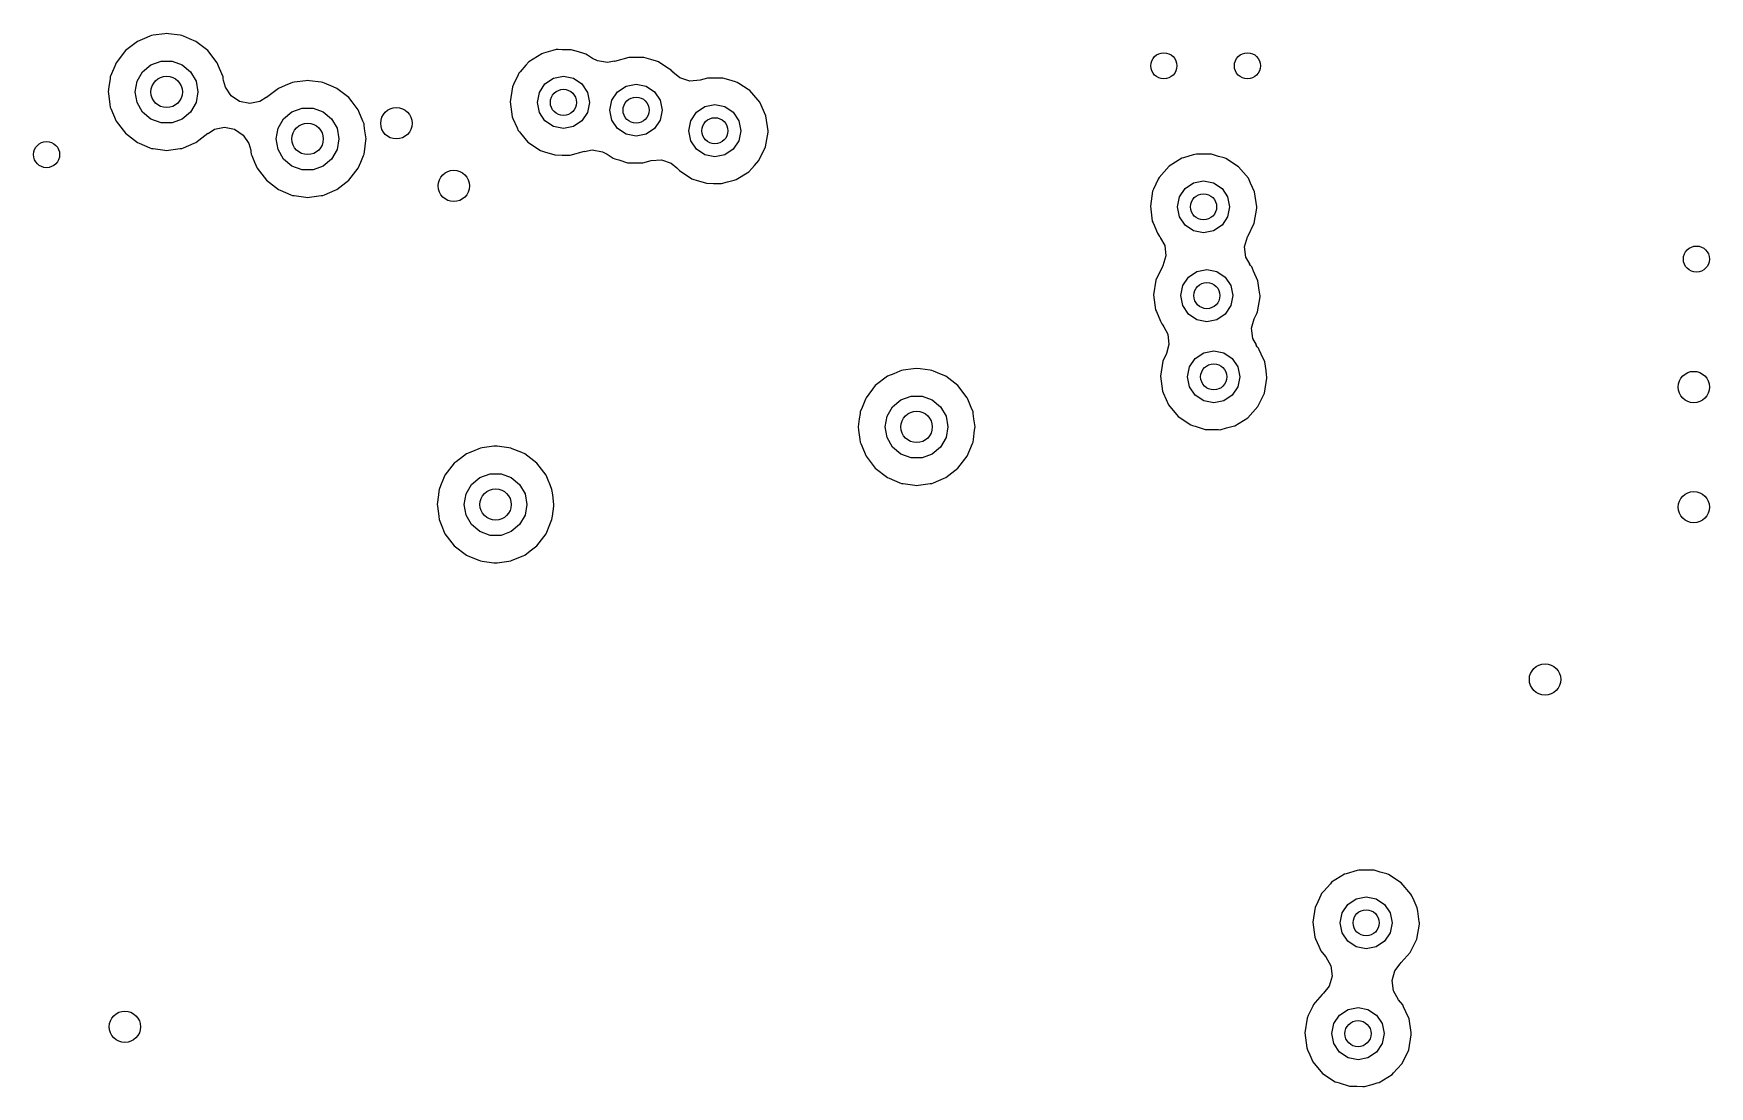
# Model space of a CAD drawing. Extents: x 0.99 to 4.24, y -7.27 to -4.02.
# Drawn here: x 1.916 to 2.548, y -6.552 to -6.155 of the extents above; entities that cross this region are included whole.
import ezdxf

# ---------------------------------------------------------------- set-up
doc = ezdxf.new("R2010")
doc.units = 0
doc.header["$MEASUREMENT"] = 0
doc.layers.add('BLACK', color=7, linetype='CONTINUOUS')

msp = doc.modelspace()

# ---------------------------------------------------------------- linework, layer by layer
at = {"layer": 'BLACK', "linetype": 'CONTINUOUS'}
for p, q in [((1.95553, -6.1581), (1.95097, -6.1616)), ((1.95822, -6.15698), (1.95553, -6.1581)), ((1.96023, -6.15615), (1.95822, -6.15698)), ((1.96084, -6.1559), (1.96023, -6.15615)), ((1.96023, -6.15615), (1.96023, -6.15615)), ((1.96148, -6.15581), (1.96084, -6.1559)), ((1.96589, -6.15523), (1.96148, -6.15581)), ((1.96148, -6.15581), (1.96148, -6.15581)), ((1.96654, -6.15515), (1.96589, -6.15523)), ((1.96718, -6.15523), (1.96654, -6.15515)), ((1.97159, -6.15581), (1.96718, -6.15523)), ((1.97223, -6.1559), (1.97159, -6.15581)), ((1.97159, -6.15581), (1.97159, -6.15581)), ((1.97284, -6.15615), (1.97223, -6.1559)), ((1.97514, -6.1571), (1.97284, -6.15615)), ((1.97284, -6.15615), (1.97284, -6.15615)), ((1.97754, -6.1581), (1.97514, -6.1571)), ((1.98211, -6.1616), (1.97754, -6.1581)), ((1.94747, -6.16616), (1.94696, -6.16739)), ((1.95097, -6.1616), (1.94747, -6.16616)), ((1.95749, -6.16957), (1.96063, -6.16694)), ((1.96063, -6.16694), (1.96448, -6.16553)), ((1.96448, -6.16553), (1.96859, -6.16553)), ((1.96859, -6.16553), (1.97244, -6.16694)), ((1.97244, -6.16694), (1.97558, -6.16957)), ((1.9856, -6.16616), (1.98211, -6.1616)), ((1.98611, -6.16739), (1.9856, -6.16616)), ((2.10201, -6.1671), (2.09985, -6.16954)), ((2.10314, -6.16582), (2.10201, -6.1671)), ((2.10795, -6.16278), (2.10314, -6.16582)), ((2.10863, -6.16259), (2.10795, -6.16278)), ((2.11211, -6.1616), (2.10863, -6.16259)), ((2.10863, -6.16259), (2.10863, -6.16259)), ((2.11342, -6.16122), (2.11211, -6.1616)), ((2.11413, -6.16123), (2.11342, -6.16122)), ((2.11564, -6.16124), (2.11413, -6.16123)), ((2.11911, -6.16126), (2.11564, -6.16124)), ((2.12183, -6.16207), (2.11911, -6.16126)), ((2.12388, -6.16268), (2.12183, -6.16207)), ((2.12456, -6.16289), (2.12388, -6.16268)), ((2.12388, -6.16268), (2.12388, -6.16268)), ((2.12515, -6.16327), (2.12456, -6.16289)), ((2.12709, -6.16453), (2.12515, -6.16327)), ((2.12515, -6.16327), (2.12515, -6.16327)), ((2.12896, -6.16548), (2.12709, -6.16453)), ((2.13279, -6.16613), (2.12896, -6.16548)), ((2.13529, -6.16556), (2.13279, -6.16613)), ((2.13533, -6.16571), (2.13529, -6.16556)), ((2.1408, -6.16415), (2.13533, -6.16571)), ((2.14151, -6.16415), (2.1408, -6.16415)), ((2.14302, -6.16416), (2.14151, -6.16415)), ((2.14649, -6.16418), (2.14302, -6.16416)), ((2.14909, -6.16496), (2.14649, -6.16418)), ((2.15126, -6.16561), (2.14909, -6.16496)), ((2.15194, -6.16581), (2.15126, -6.16561)), ((2.15126, -6.16561), (2.15126, -6.16561)), ((2.15254, -6.1662), (2.15194, -6.16581)), ((2.15612, -6.16852), (2.15254, -6.1662)), ((1.94518, -6.17211), (1.94478, -6.1752)), ((1.94527, -6.17147), (1.94518, -6.17211)), ((1.94518, -6.17211), (1.94518, -6.17211)), ((1.94573, -6.17035), (1.94527, -6.17147)), ((1.94696, -6.16739), (1.94573, -6.17035)), ((1.95472, -6.17717), (1.95544, -6.17313)), ((1.95544, -6.17313), (1.95749, -6.16957)), ((1.97558, -6.16957), (1.97763, -6.17313)), ((1.97763, -6.17313), (1.97835, -6.17717)), ((1.98734, -6.17035), (1.98611, -6.16739)), ((1.9878, -6.17147), (1.98734, -6.17035)), ((1.98789, -6.17211), (1.9878, -6.17147)), ((1.98799, -6.17289), (1.98789, -6.17211)), ((1.98789, -6.17211), (1.98789, -6.17211)), ((1.98867, -6.17541), (1.98799, -6.17289)), ((2.01463, -6.17353), (2.01399, -6.17361)), ((2.01904, -6.17295), (2.01463, -6.17353)), ((2.01463, -6.17353), (2.01463, -6.17353)), ((2.01969, -6.17286), (2.01904, -6.17295)), ((2.02033, -6.17295), (2.01969, -6.17286)), ((2.02474, -6.17353), (2.02033, -6.17295)), ((2.02538, -6.17361), (2.02474, -6.17353)), ((2.02474, -6.17353), (2.02474, -6.17353)), ((2.09907, -6.17073), (2.09737, -6.17434)), ((2.09937, -6.17009), (2.09907, -6.17073)), ((2.09907, -6.17073), (2.09907, -6.17073)), ((2.09985, -6.16954), (2.09937, -6.17009)), ((2.10918, -6.17414), (2.11238, -6.17201)), ((2.11238, -6.17201), (2.11614, -6.17126)), ((2.11614, -6.17126), (2.11991, -6.17201)), ((2.11991, -6.17201), (2.1231, -6.17414)), ((2.15672, -6.16891), (2.15612, -6.16852)), ((2.15612, -6.16852), (2.15612, -6.16852)), ((2.15705, -6.16929), (2.15672, -6.16891)), ((2.15732, -6.1696), (2.15705, -6.16929)), ((2.15737, -6.16966), (2.15732, -6.1696)), ((2.16008, -6.17187), (2.15737, -6.16966)), ((2.16378, -6.17305), (2.16008, -6.17187)), ((2.16765, -6.17274), (2.16378, -6.17305)), ((2.1705, -6.17192), (2.16765, -6.17274)), ((2.17121, -6.17192), (2.1705, -6.17192)), ((2.17273, -6.17193), (2.17121, -6.17192)), ((2.17619, -6.17195), (2.17273, -6.17193)), ((2.17847, -6.17264), (2.17619, -6.17195)), ((2.18097, -6.17338), (2.17847, -6.17264)), ((2.18165, -6.17358), (2.18097, -6.17338)), ((2.18097, -6.17338), (2.18097, -6.17338)), ((2.18224, -6.17397), (2.18165, -6.17358)), ((1.94478, -6.1752), (1.94452, -6.17717)), ((1.94452, -6.17717), (1.9446, -6.17781)), ((1.9446, -6.17781), (1.94514, -6.18194)), ((1.95544, -6.1812), (1.95472, -6.17717)), ((1.97835, -6.17717), (1.97763, -6.1812)), ((1.99082, -6.17864), (1.98867, -6.17541)), ((1.99406, -6.1808), (1.99082, -6.17864)), ((2.00404, -6.17922), (2.00168, -6.1808)), ((2.00412, -6.17931), (2.00404, -6.17922)), ((2.00868, -6.17581), (2.00412, -6.17931)), ((2.01122, -6.17476), (2.00868, -6.17581)), ((2.01338, -6.17386), (2.01122, -6.17476)), ((2.01399, -6.17361), (2.01338, -6.17386)), ((2.01338, -6.17386), (2.01338, -6.17386)), ((2.02599, -6.17386), (2.02538, -6.17361)), ((2.02931, -6.17524), (2.02599, -6.17386)), ((2.02599, -6.17386), (2.02599, -6.17386)), ((2.03069, -6.17581), (2.02931, -6.17524)), ((2.03525, -6.17931), (2.03069, -6.17581)), ((2.03644, -6.18086), (2.03525, -6.17931)), ((2.09695, -6.17524), (2.09608, -6.18086)), ((2.09737, -6.17434), (2.09695, -6.17524)), ((2.1063, -6.1811), (2.10705, -6.17734)), ((2.10705, -6.17734), (2.10918, -6.17414)), ((2.1231, -6.17414), (2.12524, -6.17734)), ((2.12524, -6.17734), (2.12598, -6.1811)), ((2.13443, -6.18026), (2.13657, -6.17707)), ((2.13657, -6.17707), (2.13976, -6.17493)), ((2.13976, -6.17493), (2.14353, -6.17418)), ((2.14353, -6.17418), (2.14729, -6.17493)), ((2.14729, -6.17493), (2.15049, -6.17707)), ((2.15049, -6.17707), (2.15262, -6.18026)), ((2.18582, -6.17629), (2.18224, -6.17397)), ((2.18642, -6.17668), (2.18582, -6.17629)), ((2.18582, -6.17629), (2.18582, -6.17629)), ((2.19013, -6.18099), (2.18642, -6.17668)), ((1.94514, -6.18194), (1.94527, -6.18286)), ((1.94527, -6.18286), (1.94552, -6.18347)), ((1.94552, -6.18347), (1.94552, -6.18347)), ((1.94552, -6.18347), (1.94648, -6.1858)), ((1.94648, -6.1858), (1.94747, -6.18817)), ((1.95749, -6.18476), (1.95544, -6.1812)), ((1.96063, -6.18739), (1.95749, -6.18476)), ((1.97558, -6.18476), (1.97244, -6.18739)), ((1.97763, -6.1812), (1.97558, -6.18476)), ((1.99787, -6.18155), (1.99406, -6.1808)), ((2.00168, -6.1808), (1.99787, -6.18155)), ((2.01064, -6.18729), (2.01378, -6.18465)), ((2.01378, -6.18465), (2.01763, -6.18325)), ((2.01763, -6.18325), (2.02174, -6.18325)), ((2.02174, -6.18325), (2.02559, -6.18465)), ((2.02559, -6.18465), (2.02873, -6.18729)), ((2.03875, -6.18387), (2.03644, -6.18086)), ((2.039, -6.18448), (2.03875, -6.18387)), ((2.04054, -6.18817), (2.039, -6.18448)), ((2.09608, -6.18086), (2.09681, -6.1865)), ((2.10705, -6.18487), (2.1063, -6.1811)), ((2.10918, -6.18806), (2.10705, -6.18487)), ((2.12524, -6.18487), (2.1231, -6.18806)), ((2.12598, -6.1811), (2.12524, -6.18487)), ((2.13368, -6.18403), (2.13443, -6.18026)), ((2.13443, -6.18779), (2.13368, -6.18403)), ((2.15262, -6.18026), (2.15337, -6.18403)), ((2.15337, -6.18403), (2.15262, -6.18779)), ((2.16414, -6.18803), (2.16627, -6.18484)), ((2.16627, -6.18484), (2.16946, -6.18271)), ((2.16946, -6.18271), (2.17323, -6.18196)), ((2.17323, -6.18196), (2.17699, -6.18271)), ((2.17699, -6.18271), (2.18019, -6.18484)), ((2.18019, -6.18484), (2.18232, -6.18803)), ((2.19249, -6.18617), (2.19013, -6.18099)), ((2.19329, -6.1918), (2.19249, -6.18617)), ((1.94747, -6.18817), (1.95097, -6.19274)), ((1.96448, -6.1888), (1.96063, -6.18739)), ((1.96859, -6.1888), (1.96448, -6.1888)), ((1.97244, -6.18739), (1.96859, -6.1888)), ((1.98218, -6.19283), (1.98454, -6.19125)), ((1.98454, -6.19125), (1.98835, -6.19049)), ((1.98835, -6.19049), (1.99216, -6.19125)), ((1.99216, -6.19125), (1.9954, -6.19341)), ((2.00787, -6.19488), (2.00859, -6.19084)), ((2.00859, -6.19084), (2.01064, -6.18729)), ((2.02873, -6.18729), (2.03078, -6.19084)), ((2.03078, -6.19084), (2.0315, -6.19488)), ((2.04095, -6.18918), (2.04054, -6.18817)), ((2.04104, -6.18983), (2.04095, -6.18918)), ((2.0413, -6.1918), (2.04104, -6.18983)), ((2.04104, -6.18983), (2.04104, -6.18983)), ((2.0417, -6.19488), (2.0413, -6.1918)), ((2.09681, -6.1865), (2.0971, -6.18715)), ((2.0971, -6.18715), (2.0971, -6.18715)), ((2.0971, -6.18715), (2.09864, -6.19065)), ((2.09864, -6.19065), (2.09911, -6.19171)), ((2.09911, -6.19171), (2.09956, -6.19225)), ((2.09956, -6.19225), (2.09956, -6.19225)), ((2.09956, -6.19225), (2.09992, -6.19267)), ((2.11238, -6.1902), (2.10918, -6.18806)), ((2.11614, -6.19094), (2.11238, -6.1902)), ((2.11991, -6.1902), (2.11614, -6.19094)), ((2.1231, -6.18806), (2.11991, -6.1902)), ((2.13657, -6.19099), (2.13443, -6.18779)), ((2.13976, -6.19312), (2.13657, -6.19099)), ((2.15049, -6.19099), (2.14729, -6.19312)), ((2.15262, -6.18779), (2.15049, -6.19099)), ((2.16339, -6.1918), (2.16414, -6.18803)), ((2.16414, -6.19557), (2.16339, -6.1918)), ((2.18232, -6.18803), (2.18307, -6.1918)), ((2.18307, -6.1918), (2.18232, -6.19557)), ((2.19234, -6.1979), (2.19329, -6.19229)), ((2.19329, -6.19229), (2.19329, -6.1918)), ((1.95097, -6.19274), (1.95553, -6.19623)), ((1.95553, -6.19623), (1.95613, -6.19648)), ((1.95613, -6.19648), (1.96023, -6.19818)), ((1.96023, -6.19818), (1.96023, -6.19818)), ((1.96023, -6.19818), (1.96084, -6.19843)), ((1.96084, -6.19843), (1.96148, -6.19852)), ((1.96148, -6.19852), (1.96148, -6.19852)), ((1.96148, -6.19852), (1.96589, -6.1991)), ((1.96718, -6.1991), (1.97159, -6.19852)), ((1.97159, -6.19852), (1.97223, -6.19843)), ((1.97159, -6.19852), (1.97159, -6.19852)), ((1.97223, -6.19843), (1.97284, -6.19818)), ((1.97284, -6.19818), (1.97694, -6.19648)), ((1.97284, -6.19818), (1.97284, -6.19818)), ((1.97694, -6.19648), (1.97754, -6.19623)), ((1.97754, -6.19623), (1.98211, -6.19274)), ((1.98211, -6.19274), (1.98218, -6.19283)), ((1.9954, -6.19341), (1.99756, -6.19664)), ((1.99756, -6.19664), (1.99823, -6.19915)), ((2.00859, -6.19892), (2.00787, -6.19488)), ((2.0315, -6.19488), (2.03078, -6.19892)), ((2.04107, -6.19969), (2.04162, -6.19553)), ((2.04162, -6.19553), (2.0417, -6.19488)), ((2.09992, -6.19267), (2.10277, -6.19606)), ((2.10277, -6.19606), (2.1075, -6.19921)), ((2.14353, -6.19387), (2.13976, -6.19312)), ((2.14729, -6.19312), (2.14353, -6.19387)), ((2.16627, -6.19876), (2.16414, -6.19557)), ((2.16946, -6.20089), (2.16627, -6.19876)), ((2.18019, -6.19876), (2.17699, -6.20089)), ((2.18232, -6.19557), (2.18019, -6.19876)), ((2.18986, -6.20302), (2.19234, -6.1979)), ((1.96589, -6.1991), (1.96654, -6.19918)), ((1.96654, -6.19918), (1.96718, -6.1991)), ((1.99823, -6.19915), (1.9983, -6.19969)), ((1.9983, -6.19969), (1.99842, -6.20058)), ((1.99842, -6.20058), (1.99867, -6.20118)), ((1.99867, -6.20118), (1.99867, -6.20118)), ((1.99867, -6.20118), (1.99968, -6.20362)), ((1.99968, -6.20362), (2.00062, -6.20589)), ((2.01064, -6.20247), (2.00859, -6.19892)), ((2.01378, -6.20511), (2.01064, -6.20247)), ((2.01763, -6.20651), (2.01378, -6.20511)), ((2.02559, -6.20511), (2.02174, -6.20651)), ((2.02873, -6.20247), (2.02559, -6.20511)), ((2.03078, -6.19892), (2.02873, -6.20247)), ((2.03875, -6.20589), (2.03969, -6.20362)), ((2.03969, -6.20362), (2.0407, -6.20118)), ((2.0407, -6.20118), (2.04095, -6.20058)), ((2.0407, -6.20118), (2.0407, -6.20118)), ((2.04095, -6.20058), (2.04107, -6.19969)), ((2.1075, -6.19921), (2.10818, -6.19943)), ((2.10818, -6.19943), (2.10818, -6.19943)), ((2.10818, -6.19943), (2.10902, -6.19969)), ((2.10902, -6.19969), (2.11293, -6.20091)), ((2.11293, -6.20091), (2.11563, -6.20096)), ((2.11563, -6.20096), (2.11791, -6.201)), ((2.11791, -6.201), (2.11791, -6.201)), ((2.11791, -6.201), (2.11862, -6.20101)), ((2.11862, -6.20101), (2.12411, -6.19952)), ((2.12411, -6.19952), (2.12413, -6.1996)), ((2.12413, -6.1996), (2.12699, -6.19899)), ((2.12699, -6.19899), (2.13081, -6.19969)), ((2.13081, -6.19969), (2.13266, -6.20066)), ((2.13266, -6.20066), (2.13489, -6.20214)), ((2.13489, -6.20214), (2.13556, -6.20235)), ((2.13556, -6.20235), (2.13556, -6.20235)), ((2.13556, -6.20235), (2.137, -6.2028)), ((2.137, -6.2028), (2.14032, -6.20383)), ((2.14032, -6.20383), (2.14301, -6.20388)), ((2.14301, -6.20388), (2.1453, -6.20393)), ((2.1453, -6.20393), (2.1453, -6.20393)), ((2.1453, -6.20393), (2.14601, -6.20394)), ((2.14601, -6.20394), (2.1492, -6.20307)), ((2.1492, -6.20307), (2.15307, -6.2028)), ((2.15307, -6.2028), (2.15676, -6.20403)), ((2.15676, -6.20403), (2.15884, -6.20577)), ((2.17323, -6.20164), (2.16946, -6.20089)), ((2.17699, -6.20089), (2.17323, -6.20164)), ((2.18714, -6.20603), (2.1882, -6.20486)), ((2.1882, -6.20486), (2.18986, -6.20302)), ((2.34929, -6.20216), (2.34447, -6.20519)), ((2.34997, -6.20196), (2.34929, -6.20216)), ((2.3536, -6.20092), (2.34997, -6.20196)), ((2.34997, -6.20196), (2.34997, -6.20196)), ((2.35476, -6.20059), (2.3536, -6.20092)), ((2.35547, -6.2006), (2.35476, -6.20059)), ((2.35698, -6.20061), (2.35547, -6.2006)), ((2.36045, -6.20063), (2.35698, -6.20061)), ((2.36317, -6.20144), (2.36045, -6.20063)), ((2.36522, -6.20205), (2.36317, -6.20144)), ((2.3659, -6.20226), (2.36522, -6.20205)), ((2.36522, -6.20205), (2.36522, -6.20205)), ((2.36649, -6.20264), (2.3659, -6.20226)), ((2.37008, -6.20497), (2.36649, -6.20264)), ((2.37067, -6.20535), (2.37008, -6.20497)), ((2.37008, -6.20497), (2.37008, -6.20497)), ((2.00062, -6.20589), (2.00412, -6.21045)), ((2.00412, -6.21045), (2.00868, -6.21395)), ((2.02174, -6.20651), (2.01763, -6.20651)), ((2.03069, -6.21395), (2.03525, -6.21045)), ((2.03525, -6.21045), (2.03875, -6.20589)), ((2.15884, -6.20577), (2.15887, -6.20574)), ((2.15887, -6.20574), (2.1594, -6.20622)), ((2.1594, -6.20622), (2.15985, -6.20676)), ((2.15985, -6.20676), (2.16459, -6.20991)), ((2.16459, -6.20991), (2.16527, -6.21012)), ((2.16527, -6.21012), (2.16527, -6.21012)), ((2.16527, -6.21012), (2.16616, -6.2104)), ((2.16616, -6.2104), (2.17002, -6.21161)), ((2.17571, -6.21171), (2.17801, -6.21108)), ((2.17801, -6.21108), (2.18051, -6.2104)), ((2.18051, -6.2104), (2.1812, -6.21022)), ((2.18051, -6.2104), (2.18051, -6.2104)), ((2.1812, -6.21022), (2.18605, -6.20724)), ((2.18605, -6.20724), (2.18714, -6.20603)), ((2.34041, -6.2101), (2.33864, -6.21386)), ((2.34071, -6.20946), (2.34041, -6.2101)), ((2.34041, -6.2101), (2.34041, -6.2101)), ((2.34447, -6.20519), (2.34071, -6.20946)), ((2.35052, -6.21351), (2.35371, -6.21138)), ((2.35371, -6.21138), (2.35748, -6.21063)), ((2.35748, -6.21063), (2.36125, -6.21138)), ((2.36125, -6.21138), (2.36444, -6.21351)), ((2.37439, -6.20966), (2.37067, -6.20535)), ((2.37468, -6.21031), (2.37439, -6.20966)), ((2.37523, -6.21153), (2.37468, -6.21031)), ((2.37468, -6.21031), (2.37468, -6.21031)), ((2.00868, -6.21395), (2.00928, -6.2142)), ((2.00928, -6.2142), (2.01338, -6.2159)), ((2.01338, -6.2159), (2.01338, -6.2159)), ((2.01338, -6.2159), (2.01399, -6.21615)), ((2.01399, -6.21615), (2.01463, -6.21624)), ((2.01463, -6.21624), (2.01463, -6.21624)), ((2.01463, -6.21624), (2.01904, -6.21682)), ((2.01904, -6.21682), (2.01969, -6.2169)), ((2.01969, -6.2169), (2.02033, -6.21682)), ((2.02033, -6.21682), (2.02474, -6.21624)), ((2.02474, -6.21624), (2.02538, -6.21615)), ((2.02474, -6.21624), (2.02474, -6.21624)), ((2.02538, -6.21615), (2.02599, -6.2159)), ((2.02599, -6.2159), (2.03009, -6.2142)), ((2.02599, -6.2159), (2.02599, -6.2159)), ((2.03009, -6.2142), (2.03069, -6.21395)), ((2.17002, -6.21161), (2.17272, -6.21166)), ((2.17272, -6.21166), (2.175, -6.2117)), ((2.175, -6.2117), (2.175, -6.2117)), ((2.175, -6.2117), (2.17571, -6.21171)), ((2.33829, -6.21461), (2.33742, -6.22023)), ((2.33864, -6.21386), (2.33829, -6.21461)), ((2.34764, -6.22047), (2.34839, -6.21671)), ((2.34839, -6.21671), (2.35052, -6.21351)), ((2.36444, -6.21351), (2.36657, -6.21671)), ((2.36657, -6.21671), (2.36732, -6.22047)), ((2.37674, -6.21484), (2.37523, -6.21153)), ((2.37755, -6.22047), (2.37674, -6.21484)), ((2.33742, -6.22023), (2.33815, -6.22587)), ((2.34839, -6.22424), (2.34764, -6.22047)), ((2.36732, -6.22047), (2.36657, -6.22424)), ((2.3766, -6.22657), (2.37754, -6.22096)), ((2.37754, -6.22096), (2.37755, -6.22047)), ((2.33815, -6.22587), (2.33844, -6.22652)), ((2.33844, -6.22652), (2.33844, -6.22652)), ((2.33844, -6.22652), (2.34016, -6.23043)), ((2.34016, -6.23043), (2.34044, -6.23108)), ((2.35052, -6.22743), (2.34839, -6.22424)), ((2.35371, -6.22957), (2.35052, -6.22743)), ((2.35748, -6.23031), (2.35371, -6.22957)), ((2.36125, -6.22957), (2.35748, -6.23031)), ((2.36444, -6.22743), (2.36125, -6.22957)), ((2.36657, -6.22424), (2.36444, -6.22743)), ((2.37412, -6.23169), (2.3766, -6.22657)), ((2.34044, -6.23108), (2.3409, -6.23162)), ((2.3409, -6.23162), (2.3409, -6.23162)), ((2.3409, -6.23162), (2.34096, -6.23168)), ((2.34096, -6.23168), (2.34106, -6.23188)), ((2.34106, -6.23188), (2.34128, -6.23222)), ((2.34128, -6.23222), (2.34126, -6.23223)), ((2.34126, -6.23223), (2.34283, -6.23509)), ((2.34283, -6.23509), (2.34325, -6.23895)), ((2.37297, -6.23556), (2.37401, -6.23182)), ((2.37344, -6.23942), (2.37297, -6.23556)), ((2.37401, -6.23181), (2.37412, -6.23169)), ((2.37401, -6.23182), (2.37401, -6.23181)), ((2.34196, -6.24292), (2.33954, -6.24807)), ((2.34217, -6.24268), (2.34196, -6.24292)), ((2.34325, -6.23895), (2.34217, -6.24268)), ((2.37487, -6.24194), (2.37344, -6.23942)), ((2.37479, -6.24199), (2.37487, -6.24194)), ((2.37517, -6.24259), (2.37479, -6.24199)), ((2.37563, -6.24313), (2.37517, -6.24259)), ((2.33954, -6.24807), (2.33866, -6.25369)), ((2.34964, -6.25017), (2.35177, -6.24698)), ((2.35177, -6.24698), (2.35496, -6.24484)), ((2.35496, -6.24484), (2.35873, -6.24409)), ((2.35873, -6.24409), (2.3625, -6.24484)), ((2.3625, -6.24484), (2.36569, -6.24698)), ((2.36569, -6.24698), (2.36782, -6.25017)), ((2.37593, -6.24377), (2.37563, -6.24313)), ((2.37636, -6.24472), (2.37593, -6.24377)), ((2.37593, -6.24377), (2.37593, -6.24377)), ((2.37799, -6.24831), (2.37636, -6.24472)), ((2.37851, -6.25193), (2.37799, -6.24831)), ((2.33866, -6.25369), (2.3394, -6.25933)), ((2.34889, -6.25394), (2.34964, -6.25017)), ((2.34964, -6.2577), (2.34889, -6.25394)), ((2.36782, -6.25017), (2.36857, -6.25394)), ((2.36857, -6.25394), (2.36782, -6.2577)), ((2.37785, -6.26004), (2.37879, -6.25443)), ((2.37872, -6.25343), (2.37851, -6.25193)), ((2.3788, -6.25394), (2.37872, -6.25343)), ((2.37879, -6.25443), (2.3788, -6.25394)), ((2.3394, -6.25933), (2.33969, -6.25998)), ((2.33969, -6.25998), (2.33969, -6.25998)), ((2.33969, -6.25998), (2.34125, -6.26353)), ((2.35177, -6.2609), (2.34964, -6.2577)), ((2.35496, -6.26303), (2.35177, -6.2609)), ((2.36569, -6.2609), (2.3625, -6.26303)), ((2.36782, -6.2577), (2.36569, -6.2609)), ((2.37658, -6.26265), (2.37754, -6.26068)), ((2.37754, -6.26068), (2.37785, -6.26004)), ((2.37754, -6.26068), (2.37754, -6.26068)), ((2.34125, -6.26353), (2.34169, -6.26454)), ((2.34169, -6.26454), (2.34215, -6.26508)), ((2.34215, -6.26508), (2.34253, -6.26569)), ((2.34253, -6.26569), (2.34249, -6.26571)), ((2.34249, -6.26571), (2.344, -6.26847)), ((2.35873, -6.26378), (2.35496, -6.26303)), ((2.3625, -6.26303), (2.35873, -6.26378)), ((2.37561, -6.26625), (2.37658, -6.26265)), ((2.37608, -6.27011), (2.37561, -6.26625)), ((2.34443, -6.27233), (2.34352, -6.2757)), ((2.344, -6.26847), (2.34443, -6.27233)), ((2.37746, -6.27255), (2.37608, -6.27011)), ((2.37737, -6.27261), (2.37746, -6.27255)), ((2.37775, -6.27321), (2.37737, -6.27261)), ((2.37821, -6.27374), (2.37775, -6.27321)), ((2.37851, -6.27439), (2.37821, -6.27374)), ((2.37922, -6.27596), (2.37851, -6.27439)), ((2.37851, -6.27439), (2.37851, -6.27439)), ((2.34212, -6.27869), (2.34124, -6.28431)), ((2.34352, -6.2757), (2.34212, -6.27869)), ((2.35147, -6.28456), (2.35222, -6.28079)), ((2.35222, -6.28079), (2.35435, -6.2776)), ((2.35435, -6.2776), (2.35754, -6.27546)), ((2.35754, -6.27546), (2.36131, -6.27471)), ((2.36131, -6.27471), (2.36508, -6.27546)), ((2.36508, -6.27546), (2.36827, -6.2776)), ((2.36827, -6.2776), (2.3704, -6.28079)), ((2.3704, -6.28079), (2.37115, -6.28456)), ((2.38057, -6.27892), (2.37922, -6.27596)), ((2.38103, -6.28215), (2.38057, -6.27892)), ((2.23829, -6.28436), (2.23373, -6.28786)), ((2.24068, -6.28338), (2.23829, -6.28436)), ((2.243, -6.28241), (2.24068, -6.28338)), ((2.2436, -6.28216), (2.243, -6.28241)), ((2.243, -6.28241), (2.243, -6.28241)), ((2.24425, -6.28208), (2.2436, -6.28216)), ((2.24813, -6.28157), (2.24425, -6.28208)), ((2.24425, -6.28208), (2.24425, -6.28208)), ((2.2493, -6.28141), (2.24813, -6.28157)), ((2.25058, -6.28158), (2.2493, -6.28141)), ((2.25435, -6.28208), (2.25058, -6.28158)), ((2.255, -6.28216), (2.25435, -6.28208)), ((2.25435, -6.28208), (2.25435, -6.28208)), ((2.2556, -6.28241), (2.255, -6.28216)), ((2.25866, -6.28368), (2.2556, -6.28241)), ((2.2556, -6.28241), (2.2556, -6.28241)), ((2.26031, -6.28436), (2.25866, -6.28368)), ((2.26487, -6.28786), (2.26031, -6.28436)), ((2.34124, -6.28431), (2.34198, -6.28995)), ((2.35222, -6.28832), (2.35147, -6.28456)), ((2.37115, -6.28456), (2.3704, -6.28832)), ((2.38043, -6.29066), (2.38137, -6.28505)), ((2.38126, -6.28375), (2.38103, -6.28215)), ((2.38138, -6.28456), (2.38126, -6.28375)), ((2.38137, -6.28505), (2.38138, -6.28456)), ((2.22998, -6.29303), (2.22872, -6.29606)), ((2.23023, -6.29242), (2.22998, -6.29303)), ((2.23373, -6.28786), (2.23023, -6.29242)), ((2.24025, -6.29584), (2.24339, -6.2932)), ((2.24339, -6.2932), (2.24725, -6.2918)), ((2.24725, -6.2918), (2.25135, -6.2918)), ((2.25135, -6.2918), (2.25521, -6.2932)), ((2.25521, -6.2932), (2.25835, -6.29584)), ((2.26837, -6.29242), (2.26487, -6.28786)), ((2.26862, -6.29303), (2.26837, -6.29242)), ((2.26987, -6.29606), (2.26862, -6.29303)), ((2.34198, -6.28995), (2.34227, -6.2906)), ((2.34227, -6.2906), (2.34227, -6.2906)), ((2.34227, -6.2906), (2.34338, -6.29314)), ((2.34338, -6.29314), (2.34427, -6.29516)), ((2.35435, -6.29152), (2.35222, -6.28832)), ((2.35754, -6.29365), (2.35435, -6.29152)), ((2.36827, -6.29152), (2.36508, -6.29365)), ((2.3704, -6.28832), (2.36827, -6.29152)), ((2.37819, -6.29528), (2.38043, -6.29066)), ((2.22795, -6.29838), (2.22768, -6.30037)), ((2.22803, -6.29773), (2.22795, -6.29838)), ((2.22795, -6.29838), (2.22795, -6.29838)), ((2.22872, -6.29606), (2.22803, -6.29773)), ((2.23749, -6.30343), (2.2382, -6.29939)), ((2.2382, -6.29939), (2.24025, -6.29584)), ((2.25835, -6.29584), (2.2604, -6.29939)), ((2.2604, -6.29939), (2.26111, -6.30343)), ((2.27057, -6.29773), (2.26987, -6.29606)), ((2.27065, -6.29838), (2.27057, -6.29773)), ((2.27091, -6.30037), (2.27065, -6.29838)), ((2.27065, -6.29838), (2.27065, -6.29838)), ((2.34427, -6.29516), (2.34793, -6.29951)), ((2.34793, -6.29951), (2.35267, -6.30267)), ((2.36131, -6.2944), (2.35754, -6.29365)), ((2.36508, -6.29365), (2.36131, -6.2944)), ((2.37413, -6.3), (2.37795, -6.29578)), ((2.37795, -6.29578), (2.37819, -6.29528)), ((2.22768, -6.30037), (2.22728, -6.30343)), ((2.22728, -6.30343), (2.22743, -6.30461)), ((2.22743, -6.30461), (2.22791, -6.30822)), ((2.2382, -6.30747), (2.23749, -6.30343)), ((2.26111, -6.30343), (2.2604, -6.30747)), ((2.27069, -6.30822), (2.27116, -6.30461)), ((2.27132, -6.30343), (2.27091, -6.30037)), ((2.27116, -6.30461), (2.27132, -6.30343)), ((2.35267, -6.30267), (2.35335, -6.30288)), ((2.35335, -6.30288), (2.35335, -6.30288)), ((2.35335, -6.30288), (2.35434, -6.30319)), ((2.35434, -6.30319), (2.3581, -6.30436)), ((2.3581, -6.30436), (2.3608, -6.30441)), ((2.3608, -6.30441), (2.36308, -6.30446)), ((2.36308, -6.30446), (2.36308, -6.30446)), ((2.36308, -6.30446), (2.36379, -6.30447)), ((2.36379, -6.30447), (2.36619, -6.30381)), ((2.36619, -6.30381), (2.36859, -6.30316)), ((2.36859, -6.30316), (2.36928, -6.30297)), ((2.36859, -6.30316), (2.36859, -6.30316)), ((2.36928, -6.30297), (2.37413, -6.3)), ((2.08425, -6.31166), (2.08188, -6.31264)), ((2.08485, -6.31141), (2.08425, -6.31166)), ((2.08425, -6.31166), (2.08425, -6.31166)), ((2.0855, -6.31132), (2.08485, -6.31141)), ((2.0899, -6.31074), (2.0855, -6.31132)), ((2.0855, -6.31132), (2.0855, -6.31132)), ((2.09055, -6.31066), (2.0899, -6.31074)), ((2.0912, -6.31074), (2.09055, -6.31066)), ((2.0956, -6.31132), (2.0912, -6.31074)), ((2.09625, -6.31141), (2.0956, -6.31132)), ((2.0956, -6.31132), (2.0956, -6.31132)), ((2.09685, -6.31166), (2.09625, -6.31141)), ((2.10041, -6.31313), (2.09685, -6.31166)), ((2.09685, -6.31166), (2.09685, -6.31166)), ((2.22791, -6.30822), (2.22803, -6.30913)), ((2.22803, -6.30913), (2.22828, -6.30974)), ((2.22828, -6.30974), (2.22828, -6.30974)), ((2.22828, -6.30974), (2.22927, -6.31212)), ((2.22927, -6.31212), (2.23023, -6.31444)), ((2.24025, -6.31103), (2.2382, -6.30747)), ((2.24339, -6.31366), (2.24025, -6.31103)), ((2.25835, -6.31103), (2.25521, -6.31366)), ((2.2604, -6.30747), (2.25835, -6.31103)), ((2.26837, -6.31444), (2.26933, -6.31212)), ((2.26933, -6.31212), (2.27032, -6.30974)), ((2.27032, -6.30974), (2.27057, -6.30913)), ((2.27032, -6.30974), (2.27032, -6.30974)), ((2.27057, -6.30913), (2.27069, -6.30822)), ((2.07498, -6.31711), (2.07148, -6.32167)), ((2.07571, -6.31654), (2.07498, -6.31711)), ((2.07844, -6.31445), (2.07571, -6.31654)), ((2.07954, -6.31361), (2.07844, -6.31445)), ((2.08188, -6.31264), (2.07954, -6.31361)), ((2.10156, -6.31361), (2.10041, -6.31313)), ((2.10612, -6.31711), (2.10156, -6.31361)), ((2.10962, -6.32167), (2.10612, -6.31711)), ((2.23023, -6.31444), (2.23373, -6.319)), ((2.24725, -6.31506), (2.24339, -6.31366)), ((2.25135, -6.31506), (2.24725, -6.31506)), ((2.25521, -6.31366), (2.25135, -6.31506)), ((2.26487, -6.319), (2.26837, -6.31444)), ((2.07097, -6.3229), (2.06982, -6.32569)), ((2.07148, -6.32167), (2.07097, -6.3229)), ((2.07945, -6.32864), (2.0815, -6.32509)), ((2.0815, -6.32509), (2.08465, -6.32245)), ((2.08465, -6.32245), (2.0885, -6.32105)), ((2.0885, -6.32105), (2.0926, -6.32105)), ((2.0926, -6.32105), (2.09646, -6.32245)), ((2.09646, -6.32245), (2.0996, -6.32509)), ((2.0996, -6.32509), (2.10165, -6.32864)), ((2.11013, -6.3229), (2.10962, -6.32167)), ((2.11129, -6.32569), (2.11013, -6.3229)), ((2.23373, -6.319), (2.23829, -6.3225)), ((2.23829, -6.3225), (2.23889, -6.32275)), ((2.23889, -6.32275), (2.243, -6.32445)), ((2.243, -6.32445), (2.243, -6.32445)), ((2.243, -6.32445), (2.2436, -6.3247)), ((2.2436, -6.3247), (2.24425, -6.32479)), ((2.24425, -6.32479), (2.24425, -6.32479)), ((2.24425, -6.32479), (2.24865, -6.32537)), ((2.24995, -6.32537), (2.25435, -6.32479)), ((2.25435, -6.32479), (2.255, -6.3247)), ((2.25435, -6.32479), (2.25435, -6.32479)), ((2.255, -6.3247), (2.2556, -6.32445)), ((2.2556, -6.32445), (2.25971, -6.32275)), ((2.2556, -6.32445), (2.2556, -6.32445)), ((2.25971, -6.32275), (2.26031, -6.3225)), ((2.26031, -6.3225), (2.26487, -6.319)), ((2.06902, -6.32897), (2.06853, -6.33268)), ((2.0692, -6.32763), (2.06902, -6.32897)), ((2.06928, -6.32698), (2.0692, -6.32763)), ((2.0692, -6.32763), (2.0692, -6.32763)), ((2.06982, -6.32569), (2.06928, -6.32698)), ((2.07874, -6.33268), (2.07945, -6.32864)), ((2.10165, -6.32864), (2.10236, -6.33268)), ((2.11182, -6.32698), (2.11129, -6.32569)), ((2.11191, -6.32763), (2.11182, -6.32698)), ((2.11208, -6.32897), (2.11191, -6.32763)), ((2.11191, -6.32763), (2.11191, -6.32763)), ((2.11257, -6.33268), (2.11208, -6.32897)), ((2.24865, -6.32537), (2.2493, -6.32545)), ((2.2493, -6.32545), (2.24995, -6.32537)), ((2.06853, -6.33268), (2.06862, -6.33332)), ((2.06862, -6.33332), (2.06911, -6.33708)), ((2.06911, -6.33708), (2.06928, -6.33838)), ((2.07945, -6.33672), (2.07874, -6.33268)), ((2.0815, -6.34027), (2.07945, -6.33672)), ((2.10165, -6.33672), (2.0996, -6.34027)), ((2.10236, -6.33268), (2.10165, -6.33672)), ((2.11182, -6.33838), (2.11199, -6.33708)), ((2.11199, -6.33708), (2.11249, -6.33332)), ((2.11249, -6.33332), (2.11257, -6.33268)), ((2.06928, -6.33838), (2.06953, -6.33898)), ((2.06953, -6.33898), (2.06953, -6.33898)), ((2.06953, -6.33898), (2.07005, -6.34023)), ((2.07005, -6.34023), (2.07148, -6.34369)), ((2.07148, -6.34369), (2.07498, -6.34825)), ((2.08465, -6.34291), (2.0815, -6.34027)), ((2.0885, -6.34431), (2.08465, -6.34291)), ((2.09646, -6.34291), (2.0926, -6.34431)), ((2.0996, -6.34027), (2.09646, -6.34291)), ((2.10612, -6.34825), (2.10962, -6.34369)), ((2.10962, -6.34369), (2.11105, -6.34023)), ((2.11105, -6.34023), (2.11157, -6.33898)), ((2.11157, -6.33898), (2.11182, -6.33838)), ((2.11157, -6.33898), (2.11157, -6.33898)), ((2.07498, -6.34825), (2.07954, -6.35175)), ((2.0926, -6.34431), (2.0885, -6.34431)), ((2.10156, -6.35175), (2.10364, -6.35015)), ((2.10364, -6.35015), (2.10612, -6.34825)), ((2.07954, -6.35175), (2.08014, -6.352)), ((2.08014, -6.352), (2.08425, -6.3537)), ((2.08425, -6.3537), (2.08425, -6.3537)), ((2.08425, -6.3537), (2.08485, -6.35395)), ((2.08485, -6.35395), (2.0855, -6.35403)), ((2.0855, -6.35403), (2.0855, -6.35403)), ((2.0855, -6.35403), (2.0899, -6.35461)), ((2.0899, -6.35461), (2.09055, -6.3547)), ((2.09055, -6.3547), (2.0912, -6.35461)), ((2.0912, -6.35461), (2.0956, -6.35403)), ((2.0956, -6.35403), (2.09625, -6.35395)), ((2.0956, -6.35403), (2.0956, -6.35403)), ((2.09625, -6.35395), (2.09685, -6.3537)), ((2.09685, -6.3537), (2.10096, -6.352)), ((2.09685, -6.3537), (2.09685, -6.3537)), ((2.10096, -6.352), (2.10156, -6.35175)), ((2.41606, -6.47046), (2.41538, -6.47066)), ((2.41677, -6.47047), (2.41606, -6.47046)), ((2.41828, -6.47048), (2.41677, -6.47047)), ((2.42175, -6.4705), (2.41828, -6.47048)), ((2.42411, -6.4712), (2.42175, -6.4705)), ((2.40531, -6.4756), (2.40285, -6.47837)), ((2.40578, -6.47506), (2.40531, -6.4756)), ((2.41059, -6.47203), (2.40578, -6.47506)), ((2.41127, -6.47183), (2.41059, -6.47203)), ((2.41538, -6.47066), (2.41127, -6.47183)), ((2.41127, -6.47183), (2.41127, -6.47183)), ((2.41538, -6.47066), (2.41538, -6.47066)), ((2.42652, -6.47193), (2.42411, -6.4712)), ((2.4272, -6.47213), (2.42652, -6.47193)), ((2.42652, -6.47193), (2.42652, -6.47193)), ((2.42779, -6.47251), (2.4272, -6.47213)), ((2.43138, -6.47484), (2.42779, -6.47251)), ((2.43197, -6.47522), (2.43138, -6.47484)), ((2.43138, -6.47484), (2.43138, -6.47484)), ((2.43569, -6.47953), (2.43197, -6.47522)), ((2.40171, -6.47997), (2.40003, -6.48354)), ((2.40201, -6.47933), (2.40171, -6.47997)), ((2.40171, -6.47997), (2.40171, -6.47997)), ((2.40285, -6.47837), (2.40201, -6.47933)), ((2.41182, -6.48338), (2.41502, -6.48125)), ((2.41502, -6.48125), (2.41878, -6.4805)), ((2.41878, -6.4805), (2.42255, -6.48125)), ((2.42255, -6.48125), (2.42574, -6.48338)), ((2.43598, -6.48018), (2.43569, -6.47953)), ((2.43686, -6.48212), (2.43598, -6.48018)), ((2.43598, -6.48018), (2.43598, -6.48018)), ((2.43804, -6.48471), (2.43686, -6.48212)), ((2.39959, -6.48448), (2.39872, -6.4901)), ((2.40003, -6.48354), (2.39959, -6.48448)), ((2.40894, -6.49034), (2.40969, -6.48658)), ((2.40969, -6.48658), (2.41182, -6.48338)), ((2.42574, -6.48338), (2.42788, -6.48658)), ((2.42788, -6.48658), (2.42862, -6.49034)), ((2.43822, -6.48596), (2.43804, -6.48471)), ((2.43879, -6.48992), (2.43822, -6.48596)), ((2.39872, -6.4901), (2.39946, -6.49574)), ((2.39946, -6.49574), (2.39974, -6.49639)), ((2.40969, -6.49411), (2.40894, -6.49034)), ((2.41182, -6.4973), (2.40969, -6.49411)), ((2.42788, -6.49411), (2.42574, -6.4973)), ((2.42862, -6.49034), (2.42788, -6.49411)), ((2.4379, -6.49645), (2.43884, -6.49083)), ((2.43885, -6.49034), (2.43879, -6.48992)), ((2.43884, -6.49083), (2.43885, -6.49034)), ((2.39974, -6.49639), (2.39974, -6.49639)), ((2.39974, -6.49639), (2.40095, -6.49913)), ((2.40095, -6.49913), (2.40175, -6.50095)), ((2.40175, -6.50095), (2.4022, -6.50149)), ((2.4022, -6.50149), (2.4022, -6.50149)), ((2.4022, -6.50149), (2.40363, -6.50319)), ((2.41502, -6.49944), (2.41182, -6.4973)), ((2.41878, -6.50019), (2.41502, -6.49944)), ((2.42255, -6.49944), (2.41878, -6.50019)), ((2.42574, -6.4973), (2.42255, -6.49944)), ((2.43198, -6.50536), (2.43542, -6.50157)), ((2.43542, -6.50157), (2.4379, -6.49645)), ((2.40363, -6.50319), (2.4055, -6.50659)), ((2.4055, -6.50659), (2.40593, -6.51046)), ((2.42857, -6.51213), (2.42961, -6.50839)), ((2.42961, -6.50839), (2.43165, -6.50582)), ((2.4316, -6.50578), (2.43198, -6.50536)), ((2.43165, -6.50582), (2.4316, -6.50578)), ((2.40484, -6.51419), (2.40276, -6.51681)), ((2.40593, -6.51046), (2.40484, -6.51419)), ((2.42904, -6.51599), (2.42857, -6.51213)), ((2.39895, -6.5211), (2.39864, -6.52174)), ((2.39959, -6.52037), (2.39895, -6.5211)), ((2.40224, -6.51737), (2.39959, -6.52037)), ((2.40271, -6.51684), (2.40224, -6.51737)), ((2.40276, -6.51681), (2.40271, -6.51684)), ((2.43096, -6.51937), (2.42904, -6.51599)), ((2.43262, -6.52131), (2.43096, -6.51937)), ((2.39653, -6.52625), (2.39565, -6.53187)), ((2.39698, -6.52529), (2.39653, -6.52625)), ((2.39864, -6.52174), (2.39698, -6.52529)), ((2.39864, -6.52174), (2.39864, -6.52174)), ((2.40662, -6.52835), (2.40876, -6.52516)), ((2.40876, -6.52516), (2.41195, -6.52302)), ((2.41195, -6.52302), (2.41572, -6.52227)), ((2.41572, -6.52227), (2.41948, -6.52302)), ((2.41948, -6.52302), (2.42268, -6.52516)), ((2.42268, -6.52516), (2.42481, -6.52835)), ((2.43292, -6.52195), (2.43262, -6.52131)), ((2.4338, -6.5239), (2.43292, -6.52195)), ((2.43292, -6.52195), (2.43292, -6.52195)), ((2.43498, -6.52649), (2.4338, -6.5239)), ((2.43572, -6.53167), (2.43498, -6.52649)), ((2.39565, -6.53187), (2.39639, -6.53751)), ((2.40588, -6.53212), (2.40662, -6.52835)), ((2.40662, -6.53588), (2.40588, -6.53212)), ((2.42481, -6.52835), (2.42556, -6.53212)), ((2.42556, -6.53212), (2.42481, -6.53588)), ((2.43483, -6.53822), (2.43578, -6.53261)), ((2.43578, -6.53212), (2.43572, -6.53167)), ((2.43578, -6.53261), (2.43578, -6.53212)), ((2.39639, -6.53751), (2.39668, -6.53816)), ((2.39668, -6.53816), (2.39668, -6.53816)), ((2.39668, -6.53816), (2.39755, -6.54015)), ((2.40876, -6.53908), (2.40662, -6.53588)), ((2.41195, -6.54121), (2.40876, -6.53908)), ((2.42268, -6.53908), (2.41948, -6.54121)), ((2.42481, -6.53588), (2.42268, -6.53908)), ((2.43235, -6.54334), (2.43483, -6.53822)), ((2.39755, -6.54015), (2.39868, -6.54272)), ((2.39868, -6.54272), (2.40234, -6.54708)), ((2.41572, -6.54196), (2.41195, -6.54121)), ((2.41948, -6.54121), (2.41572, -6.54196)), ((2.42915, -6.54688), (2.43048, -6.54541)), ((2.43048, -6.54541), (2.43235, -6.54334)), ((2.40234, -6.54708), (2.40708, -6.55023)), ((2.40708, -6.55023), (2.40776, -6.55044)), ((2.40776, -6.55044), (2.40776, -6.55044)), ((2.40776, -6.55044), (2.40865, -6.55072)), ((2.40865, -6.55072), (2.41251, -6.55193)), ((2.41251, -6.55193), (2.41521, -6.55197)), ((2.41521, -6.55197), (2.41749, -6.55202)), ((2.41749, -6.55202), (2.41749, -6.55202)), ((2.41749, -6.55202), (2.4182, -6.55203)), ((2.4182, -6.55203), (2.42101, -6.55126)), ((2.42101, -6.55126), (2.423, -6.55072)), ((2.423, -6.55072), (2.42369, -6.55053)), ((2.423, -6.55072), (2.423, -6.55072)), ((2.42369, -6.55053), (2.42854, -6.54756)), ((2.42854, -6.54756), (2.42915, -6.54688))]:
    msp.add_line(p, q, dxfattribs=at)
at = {"layer": 'BLACK'}
for centre, radius in [((2.34252, -6.16732), 0.00492), ((2.37402, -6.16732), 0.00492), ((1.96654, -6.17717), 0.00591), ((2.11614, -6.1811), 0.00492), ((2.14353, -6.18403), 0.00492), ((2.05315, -6.18898), 0.00591), ((2.01969, -6.19488), 0.00591), ((2.17323, -6.1918), 0.00492), ((1.92126, -6.20079), 0.00492), ((2.0748, -6.2126), 0.00591), ((2.35748, -6.22047), 0.00492), ((2.54331, -6.24016), 0.00492), ((2.35873, -6.25394), 0.00492), ((2.36131, -6.28456), 0.00492), ((2.54232, -6.28839), 0.00591), ((2.2493, -6.30343), 0.00591), ((2.09055, -6.33268), 0.00591), ((2.54232, -6.33366), 0.00591), ((2.48622, -6.39862), 0.00591), ((2.41878, -6.49034), 0.00492), ((1.95079, -6.52953), 0.00591), ((2.41572, -6.53212), 0.00492)]:
    msp.add_circle(centre, radius, dxfattribs=at)

doc.saveas('drawing.dxf')
